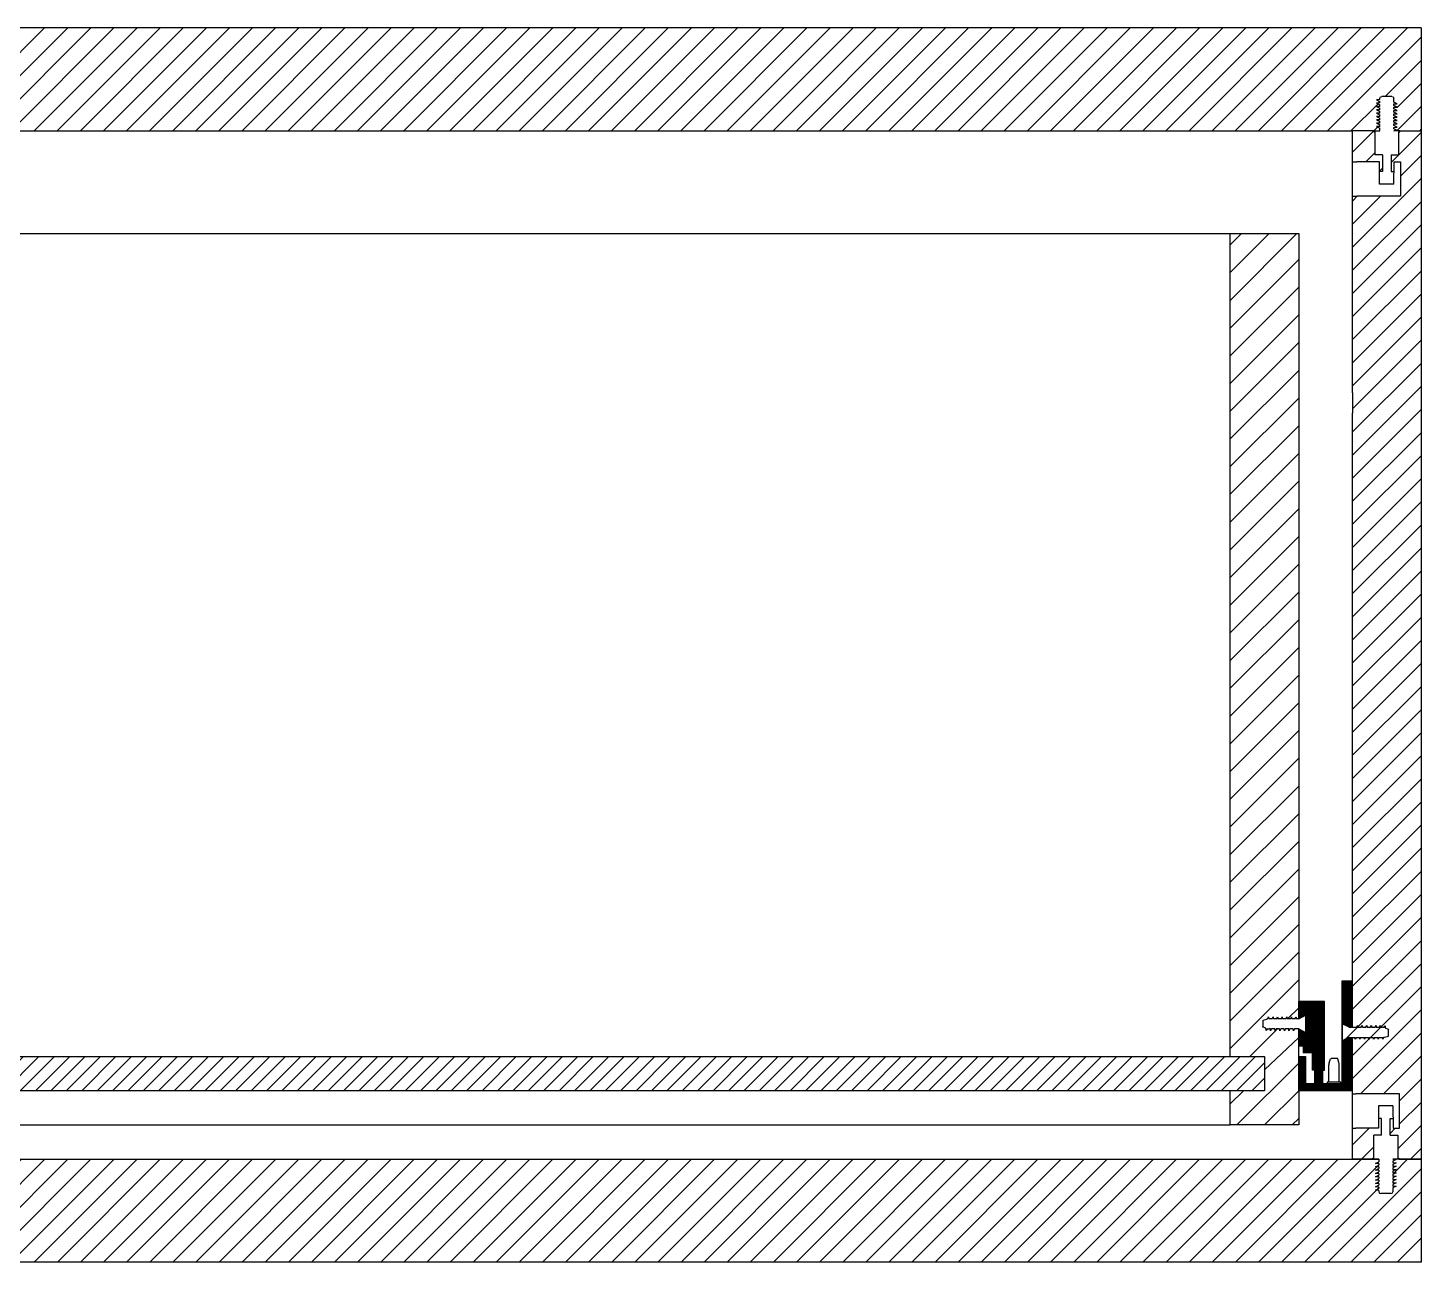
# Model space of a CAD drawing. Header units: millimetres. Extents: x 162 to 1697, y -125 to 545.
# Drawn here: x 538.67 to 579.3, y -125.15 to -89.15 of the extents above; entities that cross this region are included whole.
import ezdxf

# ---------------------------------------------------------------- set-up
doc = ezdxf.new("R2010")
doc.units = ezdxf.units.MM
doc.layers.get('0').update_dxf_attribs({"color": 255})
doc.layers.add('A-FURN', color=8, linetype='Continuous', lineweight=18)
for name, color, linetype in [("costruzione sez cc'", 161, 'Continuous'), ('GIUNZIONI', 2, 'Continuous'), ('VITI', 2, 'Continuous')]:
    doc.layers.add(name, color=color, linetype=linetype)
pattern_1 = [(45, (146.07084, 0), (-0.3367596, 0.3367596), [])]

msp = doc.modelspace()

# ---------------------------------------------------------------- hatches: boundary and pattern name
at = {"transparency": 33554687}
h = msp.add_hatch(dxfattribs=at)
h.set_pattern_fill('ANSI31', color=8, scale=0.15)
h.set_pattern_definition(pattern_1)
h.paths.add_polyline_path([(577.946, -92.181), (577.916, -92.181), (577.916, -92.151), (577.296, -92.151), (577.296, -93.057), (577.422, -93.057), (577.896, -93.057), (578.008, -93.057), (578.085, -93.057), (578.085, -93.337), (578.171, -93.337), (578.171, -92.851), (577.946, -92.851)])
h.paths.add_polyline_path([(577.916, -121.451), (578.141, -121.451), (578.141, -120.966), (578.055, -120.966), (578.055, -121.246), (577.978, -121.246), (577.866, -121.246), (577.392, -121.246), (577.296, -121.246), (577.296, -122.151), (577.886, -122.151), (577.886, -122.121), (577.916, -122.121), (577.916, -122.091)])
h = msp.add_hatch(dxfattribs=at)
h.set_pattern_fill('ANSI31', color=40, scale=0.005)
h.set_pattern_definition([(45, (146.170648, -191.819565), (-0.01122532015, 0.01122532015), [])])
h.paths.add_polyline_path([(575.726, -117.551), (576.482, -117.551), (576.482, -118.851), (576.057, -118.851), (575.857, -118.851), (575.726, -118.851), (575.726, -118.351), (575.926, -118.451), (575.926, -117.951), (575.726, -118.051)])
h.paths.add_polyline_path([(575.857, -118.851), (576.057, -118.851), (576.482, -118.851), (576.482, -119.551), (576.432, -119.551), (576.432, -119.151), (576.182, -119.151), (576.182, -119.551), (576.132, -119.551), (576.132, -119.051), (575.857, -119.051)], flags=17)
h.paths.add_polyline_path([(575.726, -119.151), (575.926, -119.151), (575.926, -119.951), (576.172, -119.951), (576.947, -119.951), (576.996, -119.951), (576.996, -118.701), (577.196, -118.601), (577.296, -118.601), (577.296, -120.151), (576.947, -120.151), (576.172, -120.151), (575.726, -120.151)])
h.paths.add_polyline_path([(576.307, -119.151), (576.432, -119.151), (576.432, -119.551), (576.432, -119.951), (576.307, -119.951)], flags=17)
h.paths.add_polyline_path([(576.182, -119.151), (576.307, -119.151), (576.307, -119.951), (576.182, -119.951)], flags=17)
h.paths.add_polyline_path([(576.996, -116.951), (577.296, -116.951), (577.296, -118.301), (577.196, -118.301), (576.996, -118.201)])
h = msp.add_hatch(dxfattribs=at)
h.set_pattern_fill('ANSI31', color=8, scale=0.15)
h.set_pattern_definition(pattern_1)
edge = h.paths.add_edge_path()
edge.add_line((579.296, -122.151), (578.569, -122.151))
edge.add_line((578.569, -122.151), (578.466, -122.202))
edge.add_line((578.466, -122.202), (578.466, -122.25))
edge.add_line((578.466, -122.25), (578.566, -122.251))
edge.add_line((578.566, -122.251), (578.466, -122.3))
edge.add_line((578.466, -122.3), (578.466, -122.348))
edge.add_line((578.466, -122.348), (578.566, -122.349))
edge.add_line((578.566, -122.349), (578.466, -122.398))
edge.add_line((578.466, -122.398), (578.466, -122.446))
edge.add_line((578.466, -122.446), (578.566, -122.448))
edge.add_line((578.566, -122.448), (578.466, -122.496))
edge.add_line((578.466, -122.496), (578.466, -122.544))
edge.add_line((578.466, -122.544), (578.566, -122.546))
edge.add_line((578.566, -122.546), (578.466, -122.594))
edge.add_line((578.466, -122.594), (578.466, -122.642))
edge.add_line((578.466, -122.642), (578.566, -122.644))
edge.add_line((578.566, -122.644), (578.466, -122.692))
edge.add_line((578.466, -122.692), (578.466, -122.74))
edge.add_line((578.466, -122.74), (578.566, -122.742))
edge.add_line((578.566, -122.742), (578.466, -122.79))
edge.add_line((578.466, -122.79), (578.466, -122.838))
edge.add_line((578.466, -122.838), (578.566, -122.84))
edge.add_line((578.566, -122.84), (578.466, -122.889))
edge.add_line((578.466, -122.889), (578.466, -122.937))
edge.add_line((578.466, -122.937), (578.566, -122.938))
edge.add_line((578.566, -122.938), (578.466, -122.987))
edge.add_line((578.466, -122.987), (578.466, -123.129))
edge.add_spline(control_points=[(578.466, -123.105), (578.466, -123.128), (578.439, -123.151), (578.416, -123.151)], knot_values=[0, 0, 0, 0, 0.068355, 0.068355, 0.068355, 0.068355], degree=3, periodic=0)
edge.add_line((578.416, -123.151), (578.09, -123.151))
edge.add_spline(control_points=[(578.116, -123.151), (578.093, -123.151), (578.066, -123.128), (578.066, -123.105)], knot_values=[0, 0, 0, 0, 0.068355, 0.068355, 0.068355, 0.068355], degree=3, periodic=0)
edge.add_line((578.041, -123.058), (577.966, -123.055))
edge.add_line((577.966, -123.055), (578.066, -123.008))
edge.add_line((578.066, -123.008), (578.066, -122.96))
edge.add_line((578.066, -122.96), (577.966, -122.957))
edge.add_line((577.966, -122.957), (578.066, -122.91))
edge.add_line((578.066, -122.91), (578.066, -122.862))
edge.add_line((578.066, -122.862), (577.966, -122.859))
edge.add_line((577.966, -122.859), (578.066, -122.812))
edge.add_line((578.066, -122.812), (578.066, -122.764))
edge.add_line((578.066, -122.764), (577.966, -122.761))
edge.add_line((577.966, -122.761), (578.066, -122.714))
edge.add_line((578.066, -122.714), (578.066, -122.666))
edge.add_line((578.066, -122.666), (577.966, -122.663))
edge.add_line((577.966, -122.663), (578.066, -122.615))
edge.add_line((578.066, -122.615), (578.066, -122.567))
edge.add_line((578.066, -122.567), (577.966, -122.565))
edge.add_line((577.966, -122.565), (578.066, -122.517))
edge.add_line((578.066, -122.517), (578.066, -122.469))
edge.add_line((578.066, -122.469), (577.966, -122.467))
edge.add_line((577.966, -122.467), (578.066, -122.419))
edge.add_line((578.066, -122.419), (578.066, -122.371))
edge.add_line((578.066, -122.371), (577.966, -122.368))
edge.add_line((577.966, -122.368), (578.066, -122.321))
edge.add_line((578.066, -122.321), (578.066, -122.273))
edge.add_line((578.066, -122.273), (577.966, -122.27))
edge.add_line((577.966, -122.27), (578.066, -122.223))
edge.add_line((578.066, -122.223), (578.066, -122.151))
edge.add_line((578.066, -122.151), (577.886, -122.151))
edge.add_line((577.886, -122.151), (577.296, -122.151))
edge.add_line((577.296, -122.151), (520.691, -122.151))
edge.add_line((520.691, -122.151), (520.661, -122.151))
edge.add_line((520.661, -122.151), (520.511, -122.151))
edge.add_line((520.511, -122.151), (520.511, -122.223))
edge.add_line((520.511, -122.223), (520.611, -122.27))
edge.add_line((520.611, -122.27), (520.511, -122.273))
edge.add_line((520.511, -122.273), (520.511, -122.321))
edge.add_line((520.511, -122.321), (520.611, -122.368))
edge.add_line((520.611, -122.368), (520.511, -122.371))
edge.add_line((520.511, -122.371), (520.511, -122.419))
edge.add_line((520.511, -122.419), (520.611, -122.467))
edge.add_line((520.611, -122.467), (520.511, -122.469))
edge.add_line((520.511, -122.469), (520.511, -122.517))
edge.add_line((520.511, -122.517), (520.611, -122.565))
edge.add_line((520.611, -122.565), (520.511, -122.567))
edge.add_line((520.511, -122.567), (520.511, -122.615))
edge.add_line((520.511, -122.615), (520.611, -122.663))
edge.add_line((520.611, -122.663), (520.511, -122.666))
edge.add_line((520.511, -122.666), (520.511, -122.714))
edge.add_line((520.511, -122.714), (520.611, -122.761))
edge.add_line((520.611, -122.761), (520.511, -122.764))
edge.add_line((520.511, -122.764), (520.511, -122.812))
edge.add_line((520.511, -122.812), (520.611, -122.859))
edge.add_line((520.611, -122.859), (520.511, -122.862))
edge.add_line((520.511, -122.862), (520.511, -122.91))
edge.add_line((520.511, -122.91), (520.611, -122.957))
edge.add_line((520.611, -122.957), (520.511, -122.96))
edge.add_line((520.511, -122.96), (520.511, -123.008))
edge.add_line((520.511, -123.008), (520.611, -123.055))
edge.add_line((520.611, -123.055), (520.511, -123.058))
edge.add_line((520.511, -123.058), (520.511, -123.129))
edge.add_spline(control_points=[(520.511, -123.105), (520.511, -123.128), (520.484, -123.151), (520.461, -123.151)], knot_values=[0, 0, 0, 0, 0.068355, 0.068355, 0.068355, 0.068355], degree=3, periodic=0)
edge.add_line((520.461, -123.151), (520.135, -123.151))
edge.add_spline(control_points=[(520.161, -123.151), (520.138, -123.151), (520.111, -123.128), (520.111, -123.105)], knot_values=[0, 0, 0, 0, 0.068355, 0.068355, 0.068355, 0.068355], degree=3, periodic=0)
edge.add_line((520.111, -123.105), (520.111, -122.987))
edge.add_line((520.111, -122.987), (520.011, -122.938))
edge.add_line((520.011, -122.938), (520.111, -122.937))
edge.add_line((520.111, -122.937), (520.111, -122.889))
edge.add_line((520.111, -122.889), (520.011, -122.84))
edge.add_line((520.011, -122.84), (520.111, -122.838))
edge.add_line((520.111, -122.838), (520.111, -122.79))
edge.add_line((520.111, -122.79), (520.011, -122.742))
edge.add_line((520.011, -122.742), (520.111, -122.74))
edge.add_line((520.111, -122.74), (520.111, -122.692))
edge.add_line((520.111, -122.692), (520.011, -122.644))
edge.add_line((520.011, -122.644), (520.111, -122.642))
edge.add_line((520.111, -122.642), (520.111, -122.594))
edge.add_line((520.111, -122.594), (520.011, -122.546))
edge.add_line((520.011, -122.546), (520.111, -122.544))
edge.add_line((520.111, -122.544), (520.111, -122.496))
edge.add_line((520.111, -122.496), (520.011, -122.448))
edge.add_line((520.011, -122.448), (520.111, -122.446))
edge.add_line((520.111, -122.446), (520.111, -122.398))
edge.add_line((520.111, -122.398), (520.011, -122.349))
edge.add_line((520.011, -122.349), (520.111, -122.348))
edge.add_line((520.111, -122.348), (520.111, -122.3))
edge.add_line((520.111, -122.3), (520.011, -122.251))
edge.add_line((520.011, -122.251), (520.111, -122.25))
edge.add_line((520.111, -122.25), (520.111, -122.202))
edge.add_line((520.111, -122.202), (520.007, -122.151))
edge.add_line((520.007, -122.151), (519.931, -122.151))
edge.add_line((519.931, -122.151), (518.599, -122.151))
edge.add_line((518.599, -122.151), (518.496, -122.202))
edge.add_line((518.496, -122.202), (518.496, -122.25))
edge.add_line((518.496, -122.25), (518.596, -122.251))
edge.add_line((518.596, -122.251), (518.496, -122.3))
edge.add_line((518.496, -122.3), (518.496, -122.348))
edge.add_line((518.496, -122.348), (518.596, -122.349))
edge.add_line((518.596, -122.349), (518.496, -122.398))
edge.add_line((518.496, -122.398), (518.496, -122.446))
edge.add_line((518.496, -122.446), (518.596, -122.448))
edge.add_line((518.596, -122.448), (518.496, -122.496))
edge.add_line((518.496, -122.496), (518.496, -122.544))
edge.add_line((518.496, -122.544), (518.596, -122.546))
edge.add_line((518.596, -122.546), (518.496, -122.594))
edge.add_line((518.496, -122.594), (518.496, -122.642))
edge.add_line((518.496, -122.642), (518.596, -122.644))
edge.add_line((518.596, -122.644), (518.496, -122.692))
edge.add_line((518.496, -122.692), (518.496, -122.74))
edge.add_line((518.496, -122.74), (518.596, -122.742))
edge.add_line((518.596, -122.742), (518.496, -122.79))
edge.add_line((518.496, -122.79), (518.496, -122.838))
edge.add_line((518.496, -122.838), (518.596, -122.84))
edge.add_line((518.596, -122.84), (518.496, -122.889))
edge.add_line((518.496, -122.889), (518.496, -122.937))
edge.add_line((518.496, -122.937), (518.596, -122.938))
edge.add_line((518.596, -122.938), (518.496, -122.987))
edge.add_line((518.496, -122.987), (518.496, -123.129))
edge.add_spline(control_points=[(518.496, -123.105), (518.496, -123.128), (518.469, -123.151), (518.446, -123.151)], knot_values=[0, 0, 0, 0, 0.068355, 0.068355, 0.068355, 0.068355], degree=3, periodic=0)
edge.add_line((518.446, -123.151), (518.12, -123.151))
edge.add_spline(control_points=[(518.146, -123.151), (518.123, -123.151), (518.096, -123.128), (518.096, -123.105)], knot_values=[0, 0, 0, 0, 0.068355, 0.068355, 0.068355, 0.068355], degree=3, periodic=0)
edge.add_line((518.071, -123.058), (517.996, -123.055))
edge.add_line((517.996, -123.055), (518.096, -123.008))
edge.add_line((518.096, -123.008), (518.096, -122.96))
edge.add_line((518.096, -122.96), (517.996, -122.957))
edge.add_line((517.996, -122.957), (518.096, -122.91))
edge.add_line((518.096, -122.91), (518.096, -122.862))
edge.add_line((518.096, -122.862), (517.996, -122.859))
edge.add_line((517.996, -122.859), (518.096, -122.812))
edge.add_line((518.096, -122.812), (518.096, -122.764))
edge.add_line((518.096, -122.764), (517.996, -122.761))
edge.add_line((517.996, -122.761), (518.096, -122.714))
edge.add_line((518.096, -122.714), (518.096, -122.666))
edge.add_line((518.096, -122.666), (517.996, -122.663))
edge.add_line((517.996, -122.663), (518.096, -122.615))
edge.add_line((518.096, -122.615), (518.096, -122.567))
edge.add_line((518.096, -122.567), (517.996, -122.565))
edge.add_line((517.996, -122.565), (518.096, -122.517))
edge.add_line((518.096, -122.517), (518.096, -122.469))
edge.add_line((518.096, -122.469), (517.996, -122.467))
edge.add_line((517.996, -122.467), (518.096, -122.419))
edge.add_line((518.096, -122.419), (518.096, -122.371))
edge.add_line((518.096, -122.371), (517.996, -122.368))
edge.add_line((517.996, -122.368), (518.096, -122.321))
edge.add_line((518.096, -122.321), (518.096, -122.273))
edge.add_line((518.096, -122.273), (517.996, -122.27))
edge.add_line((517.996, -122.27), (518.096, -122.223))
edge.add_line((518.096, -122.223), (518.096, -122.151))
edge.add_line((518.096, -122.151), (517.916, -122.151))
edge.add_line((517.916, -122.151), (460.676, -122.151))
edge.add_line((460.676, -122.151), (460.496, -122.151))
edge.add_line((460.496, -122.151), (460.496, -122.223))
edge.add_line((460.496, -122.223), (460.596, -122.27))
edge.add_line((460.596, -122.27), (460.496, -122.273))
edge.add_line((460.496, -122.273), (460.496, -122.321))
edge.add_line((460.496, -122.321), (460.596, -122.368))
edge.add_line((460.596, -122.368), (460.496, -122.371))
edge.add_line((460.496, -122.371), (460.496, -122.419))
edge.add_line((460.496, -122.419), (460.596, -122.467))
edge.add_line((460.596, -122.467), (460.496, -122.469))
edge.add_line((460.496, -122.469), (460.496, -122.517))
edge.add_line((460.496, -122.517), (460.596, -122.565))
edge.add_line((460.596, -122.565), (460.496, -122.567))
edge.add_line((460.496, -122.567), (460.496, -122.615))
edge.add_line((460.496, -122.615), (460.596, -122.663))
edge.add_line((460.596, -122.663), (460.496, -122.666))
edge.add_line((460.496, -122.666), (460.496, -122.714))
edge.add_line((460.496, -122.714), (460.596, -122.761))
edge.add_line((460.596, -122.761), (460.496, -122.764))
edge.add_line((460.496, -122.764), (460.496, -122.812))
edge.add_line((460.496, -122.812), (460.596, -122.859))
edge.add_line((460.596, -122.859), (460.496, -122.862))
edge.add_line((460.496, -122.862), (460.496, -122.91))
edge.add_line((460.496, -122.91), (460.596, -122.957))
edge.add_line((460.596, -122.957), (460.496, -122.96))
edge.add_line((460.496, -122.96), (460.496, -123.008))
edge.add_line((460.496, -123.008), (460.596, -123.055))
edge.add_line((460.596, -123.055), (460.496, -123.058))
edge.add_line((460.496, -123.058), (460.496, -123.129))
edge.add_spline(control_points=[(460.496, -123.105), (460.496, -123.128), (460.469, -123.151), (460.446, -123.151)], knot_values=[0, 0, 0, 0, 0.068355, 0.068355, 0.068355, 0.068355], degree=3, periodic=0)
edge.add_line((460.446, -123.151), (460.12, -123.151))
edge.add_spline(control_points=[(460.146, -123.151), (460.123, -123.151), (460.096, -123.128), (460.096, -123.105)], knot_values=[0, 0, 0, 0, 0.068355, 0.068355, 0.068355, 0.068355], degree=3, periodic=0)
edge.add_line((460.096, -123.105), (460.096, -122.987))
edge.add_line((460.096, -122.987), (459.996, -122.938))
edge.add_line((459.996, -122.938), (460.096, -122.937))
edge.add_line((460.096, -122.937), (460.096, -122.889))
edge.add_line((460.096, -122.889), (459.996, -122.84))
edge.add_line((459.996, -122.84), (460.096, -122.838))
edge.add_line((460.096, -122.838), (460.096, -122.79))
edge.add_line((460.096, -122.79), (459.996, -122.742))
edge.add_line((459.996, -122.742), (460.096, -122.74))
edge.add_line((460.096, -122.74), (460.096, -122.692))
edge.add_line((460.096, -122.692), (459.996, -122.644))
edge.add_line((459.996, -122.644), (460.096, -122.642))
edge.add_line((460.096, -122.642), (460.096, -122.594))
edge.add_line((460.096, -122.594), (459.996, -122.546))
edge.add_line((459.996, -122.546), (460.096, -122.544))
edge.add_line((460.096, -122.544), (460.096, -122.496))
edge.add_line((460.096, -122.496), (459.996, -122.448))
edge.add_line((459.996, -122.448), (460.096, -122.446))
edge.add_line((460.096, -122.446), (460.096, -122.398))
edge.add_line((460.096, -122.398), (459.996, -122.349))
edge.add_line((459.996, -122.349), (460.096, -122.348))
edge.add_line((460.096, -122.348), (460.096, -122.3))
edge.add_line((460.096, -122.3), (459.996, -122.251))
edge.add_line((459.996, -122.251), (460.096, -122.25))
edge.add_line((460.096, -122.25), (460.096, -122.202))
edge.add_line((460.096, -122.202), (459.992, -122.151))
edge.add_line((459.992, -122.151), (459.916, -122.151))
edge.add_line((459.916, -122.151), (459.296, -122.151))
edge.add_line((459.296, -122.151), (459.296, -125.151))
edge.add_line((459.296, -125.151), (579.296, -125.151))
edge.add_line((579.296, -125.151), (579.296, -122.151))
at = {"layer": 'A-FURN', "transparency": 33554687}
h = msp.add_hatch(dxfattribs=at)
h.set_pattern_fill('ANSI31', color=8, scale=0.15)
h.paths.add_polyline_path([(579.296, -92.151), (578.676, -92.151), (578.676, -92.181), (578.646, -92.851), (578.421, -92.851), (578.421, -93.337), (578.505, -93.337), (578.506, -93.057), (578.696, -93.057), (578.696, -93.939), (578.696, -94.065), (577.892, -94.065), (577.422, -94.065), (577.296, -94.065), (577.296, -99.792), (577.296, -100.392), (577.296, -118.301), (577.196, -118.301), (576.996, -118.201), (576.996, -118.326), (576.996, -118.576), (576.996, -118.701), (577.196, -118.601), (577.296, -118.601), (577.398, -118.601), (577.374, -118.651), (577.363, -118.601), (577.296, -118.601), (577.296, -120.238), (577.392, -120.238), (577.862, -120.238), (578.666, -120.238), (578.666, -120.364), (578.666, -121.246), (578.476, -121.246), (578.475, -120.966), (578.391, -120.966), (578.391, -121.451), (578.616, -121.451), (578.616, -122.121), (578.646, -122.121), (579.296, -122.151)])
edge = h.paths.add_edge_path(flags=16)
edge.add_line((578.345, -118.56), (578.23, -118.589))
edge.add_arc((578.16, -118.401), 0.2, 282.2639, 290.556, ccw=False)
edge.add_line((578.202, -118.597), (578.177, -118.651))
edge.add_line((578.177, -118.651), (578.166, -118.601))
edge.add_line((578.166, -118.601), (578.16, -118.601))
edge.add_arc((578.16, -118.401), 0.2, 270, 271.9335)
edge.add_line((578.166, -118.601), (578.177, -118.651))
edge.add_line((578.177, -118.651), (578.203, -118.596))
edge.add_line((578.203, -118.596), (578.34, -118.561))
edge.add_spline(control_points=[(578.34, -118.561), (578.342, -118.56), (578.345, -118.558), (578.345, -118.556)], knot_values=[0, 0, 0, 0, 0.006886, 0.006886, 0.006886, 0.006886], degree=3, periodic=0)
edge.add_line((578.345, -118.556), (578.345, -118.37))
edge.add_spline(control_points=[(578.345, -118.37), (578.345, -118.363), (578.339, -118.355), (578.332, -118.353)], knot_values=[0, 0, 0, 0, 0.021554, 0.021554, 0.021554, 0.021554], degree=3, periodic=0)
edge.add_line((578.339, -118.355), (578.332, -118.353))
edge.add_spline(control_points=[(578.332, -118.353), (578.339, -118.355), (578.345, -118.363), (578.345, -118.37)], knot_values=[0, 0, 0, 0, 0.021554, 0.021554, 0.021554, 0.021554], degree=3, periodic=0)
edge.add_line((578.345, -118.362), (578.345, -118.56))
at = {"layer": "costruzione sez cc'", "transparency": 33554687}
h = msp.add_hatch(dxfattribs=at)
h.set_pattern_fill('ANSI31', color=8, scale=0.1)
h.set_pattern_definition([(45, (148.3726, -192.31956), (-0.2245064, 0.2245064), [])])
h.paths.add_polyline_path([(574.726, -120.151), (574.726, -119.151), (573.726, -119.151), (523.866, -119.151), (523.866, -120.151), (524.866, -120.151)])

# ---------------------------------------------------------------- linework, layer by layer
for p, q in [((579.296, -89.151), (459.296, -89.151)), ((579.296, -89.151), (579.296, -125.151)), ((579.296, -89.151), (579.296, -92.151)), ((521.296, -92.151), (577.296, -92.151)), ((577.296, -99.792), (577.296, -92.151)), ((577.916, -92.151), (577.296, -92.151)), ((578.676, -92.151), (579.296, -92.151)), ((573.726, -102.151), (573.726, -95.151)), ((573.726, -95.151), (575.726, -95.151)), ((575.726, -95.151), (575.726, -102.151)), ((577.296, -99.792), (577.296, -100.392)), ((577.296, -118.301), (577.296, -100.392)), ((573.726, -119.151), (573.726, -102.151)), ((575.726, -102.151), (575.726, -118.051)), ((576.996, -119.951), (576.996, -116.951)), ((576.996, -116.951), (577.296, -116.951)), ((576.482, -117.551), (575.726, -117.551)), ((575.726, -118.051), (575.726, -117.551)), ((575.726, -118.051), (575.726, -117.551)), ((576.482, -119.551), (576.482, -117.551)), ((575.726, -118.851), (575.726, -118.351)), ((575.726, -120.151), (575.726, -118.351)), ((577.296, -122.151), (577.296, -118.601)), ((575.857, -118.851), (575.726, -118.851)), ((575.857, -118.851), (575.857, -119.051)), ((576.057, -118.851), (575.857, -118.851)), ((576.057, -118.851), (576.482, -118.851)), ((523.866, -119.151), (573.726, -119.151)), ((573.726, -119.151), (574.726, -119.151)), ((574.726, -119.151), (574.726, -120.151)), ((575.726, -120.151), (575.726, -119.151)), ((575.726, -119.151), (575.926, -119.151)), ((576.132, -119.051), (575.857, -119.051)), ((575.926, -119.151), (575.926, -119.951)), ((576.132, -119.551), (576.132, -119.051)), ((576.432, -119.151), (576.182, -119.151)), ((576.182, -119.151), (576.182, -119.951)), ((576.307, -119.151), (576.307, -119.951)), ((576.432, -119.951), (576.432, -119.151)), ((576.606, -119.472), (576.606, -119.398)), ((576.615, -119.339), (576.657, -119.226)), ((576.86, -119.213), (576.674, -119.213)), ((576.893, -119.328), (576.865, -119.218)), ((576.906, -119.49), (576.901, -119.356)), ((576.182, -119.551), (576.132, -119.551)), ((576.432, -119.551), (576.482, -119.551)), ((576.606, -119.605), (576.606, -119.472)), ((576.606, -119.739), (576.606, -119.605)), ((576.606, -119.873), (576.606, -119.739)), ((576.906, -119.624), (576.906, -119.49)), ((576.906, -119.758), (576.906, -119.624)), ((576.906, -119.892), (576.906, -119.758)), ((574.726, -120.151), (524.866, -120.151)), ((573.726, -121.151), (573.726, -120.151)), ((575.726, -120.151), (575.726, -121.151)), ((577.296, -120.151), (575.726, -120.151)), ((576.172, -120.151), (575.726, -120.151)), ((576.172, -119.951), (575.926, -119.951)), ((576.947, -119.951), (576.172, -119.951)), ((576.947, -120.151), (576.172, -120.151)), ((576.182, -119.951), (576.432, -119.951)), ((576.951, -119.901), (576.56, -119.901)), ((576.56, -119.901), (576.56, -119.951)), ((576.606, -119.901), (576.606, -119.873)), ((576.906, -119.892), (576.906, -119.901)), ((576.996, -119.951), (576.906, -119.951)), ((576.947, -119.951), (576.996, -119.951)), ((577.296, -120.151), (576.947, -120.151)), ((576.951, -119.951), (576.951, -119.901)), ((575.726, -121.151), (573.726, -121.151)), ((520.691, -122.151), (578.066, -122.151)), ((577.886, -122.151), (577.296, -122.151)), ((578.646, -122.151), (579.296, -122.151)), ((579.296, -122.151), (578.646, -122.151)), ((579.296, -125.151), (459.296, -125.151))]:
    msp.add_line(p, q)
at = {"color": 8, "linetype": 'Continuous', "transparency": 33554687}
for p, q in [((536.159, -92.151), (539.159, -89.151)), ((536.833, -92.151), (539.833, -89.151)), ((537.506, -92.151), (540.506, -89.151)), ((538.18, -92.151), (541.18, -89.151)), ((538.853, -92.151), (541.853, -89.151)), ((539.527, -92.151), (542.527, -89.151)), ((540.2, -92.151), (543.2, -89.151)), ((540.874, -92.151), (543.874, -89.151)), ((541.547, -92.151), (544.547, -89.151)), ((542.221, -92.151), (545.221, -89.151)), ((542.894, -92.151), (545.894, -89.151)), ((543.568, -92.151), (546.568, -89.151)), ((544.241, -92.151), (547.241, -89.151)), ((544.915, -92.151), (547.915, -89.151)), ((545.588, -92.151), (548.588, -89.151)), ((546.262, -92.151), (549.262, -89.151)), ((546.935, -92.151), (549.935, -89.151)), ((547.609, -92.151), (550.609, -89.151)), ((548.282, -92.151), (551.282, -89.151)), ((548.956, -92.151), (551.956, -89.151)), ((549.63, -92.151), (552.63, -89.151)), ((550.303, -92.151), (553.303, -89.151)), ((550.977, -92.151), (553.977, -89.151)), ((551.65, -92.151), (554.65, -89.151)), ((552.324, -92.151), (555.324, -89.151)), ((552.997, -92.151), (555.997, -89.151)), ((553.671, -92.151), (556.671, -89.151)), ((554.344, -92.151), (557.344, -89.151)), ((555.018, -92.151), (558.018, -89.151)), ((555.691, -92.151), (558.691, -89.151)), ((556.365, -92.151), (559.365, -89.151)), ((557.038, -92.151), (560.038, -89.151)), ((557.712, -92.151), (560.712, -89.151)), ((558.385, -92.151), (561.385, -89.151)), ((559.059, -92.151), (562.059, -89.151)), ((559.732, -92.151), (562.732, -89.151)), ((560.406, -92.151), (563.406, -89.151)), ((561.079, -92.151), (564.079, -89.151)), ((561.753, -92.151), (564.753, -89.151)), ((562.426, -92.151), (565.426, -89.151)), ((563.1, -92.151), (566.1, -89.151)), ((563.773, -92.151), (566.773, -89.151)), ((564.447, -92.151), (567.447, -89.151)), ((565.12, -92.151), (568.12, -89.151)), ((565.794, -92.151), (568.794, -89.151)), ((566.468, -92.151), (569.468, -89.151)), ((567.141, -92.151), (570.141, -89.151)), ((567.815, -92.151), (570.815, -89.151)), ((568.488, -92.151), (571.488, -89.151)), ((569.162, -92.151), (572.162, -89.151)), ((569.835, -92.151), (572.835, -89.151)), ((570.509, -92.151), (573.509, -89.151)), ((571.182, -92.151), (574.182, -89.151)), ((571.856, -92.151), (574.856, -89.151)), ((572.529, -92.151), (575.529, -89.151)), ((573.203, -92.151), (576.203, -89.151)), ((573.876, -92.151), (576.876, -89.151)), ((574.55, -92.151), (577.55, -89.151)), ((575.223, -92.151), (578.223, -89.151)), ((575.897, -92.151), (578.897, -89.151)), ((576.57, -92.151), (579.296, -89.426)), ((578.244, -91.151), (579.296, -90.099)), ((578.596, -91.473), (579.296, -90.773)), ((577.244, -92.151), (578.046, -91.369)), ((578.051, -91.344), (578.096, -91.299)), ((578.496, -91.573), (578.506, -91.562)), ((578.594, -92.149), (579.296, -91.446)), ((577.917, -92.151), (578.023, -92.046)), ((579.264, -92.151), (579.296, -92.12)), ((573.726, -95.483), (574.057, -95.151)), ((573.726, -96.291), (574.865, -95.151)), ((573.726, -97.1), (575.674, -95.151)), ((573.726, -97.908), (575.726, -95.908)), ((573.726, -98.716), (575.726, -96.716)), ((573.726, -99.524), (575.726, -97.524)), ((573.726, -100.332), (575.726, -98.332)), ((573.726, -101.141), (575.726, -99.141)), ((573.726, -101.949), (575.726, -99.949)), ((573.726, -102.757), (575.726, -100.757)), ((573.726, -103.565), (575.726, -101.565)), ((573.726, -104.374), (575.726, -102.374)), ((573.726, -105.182), (575.726, -103.182)), ((573.726, -105.99), (575.726, -103.99)), ((573.726, -106.798), (575.726, -104.798)), ((573.726, -107.606), (575.726, -105.606)), ((573.726, -108.415), (575.726, -106.415)), ((573.726, -109.223), (575.726, -107.223)), ((573.726, -110.031), (575.726, -108.031)), ((573.726, -110.839), (575.726, -108.839)), ((573.726, -111.648), (575.726, -109.648)), ((573.726, -112.456), (575.726, -110.456)), ((573.726, -113.264), (575.726, -111.264)), ((573.726, -114.072), (575.726, -112.072)), ((573.726, -114.88), (575.726, -112.88)), ((573.726, -115.689), (575.726, -113.689)), ((573.726, -116.497), (575.726, -114.497)), ((573.726, -117.305), (575.726, -115.305)), ((573.726, -118.113), (575.726, -116.113)), ((573.726, -118.922), (575.726, -116.922)), ((575.404, -118.051), (575.726, -117.73)), ((574.304, -119.151), (575.104, -118.351)), ((574.726, -119.538), (575.726, -118.601)), ((573.92, -121.151), (575.726, -119.346)), ((573.726, -120.538), (574.112, -120.151)), ((574.729, -121.151), (575.726, -120.155)), ((575.537, -121.151), (575.726, -120.963))]:
    msp.add_line(p, q, dxfattribs=at)
for centre, start, end in [((576.806, -119.398), 162.9104, 180), ((576.706, -119.398), 12.2639, 20.556)]:
    msp.add_arc(centre, 0.2, start, end)
for points in [[(576.657, -119.226), (576.659, -119.219), (576.667, -119.213), (576.674, -119.213)], [(576.865, -119.218), (576.865, -119.215), (576.862, -119.213), (576.86, -119.213)]]:
    msp.add_open_spline(points, degree=3)
at = {"layer": 'GIUNZIONI'}
for p, q in [((578.171, -92.851), (578.171, -93.337)), ((578.421, -92.851), (578.421, -93.337)), ((577.296, -93.057), (577.422, -93.057)), ((577.896, -93.057), (577.422, -93.057)), ((578.008, -93.057), (577.896, -93.057)), ((578.085, -93.057), (578.008, -93.057)), ((578.085, -93.711), (578.085, -93.057)), ((578.171, -93.337), (578.085, -93.337)), ((578.421, -93.337), (578.505, -93.337)), ((578.503, -93.713), (578.506, -93.057)), ((578.506, -93.057), (578.696, -93.057)), ((578.696, -93.057), (578.696, -93.939)), ((578.503, -93.713), (578.085, -93.711)), ((577.296, -94.065), (577.422, -94.065)), ((577.892, -94.065), (577.422, -94.065)), ((578.696, -94.065), (577.892, -94.065)), ((578.696, -93.939), (578.696, -94.065)), ((524.866, -95.151), (573.726, -95.151)), ((577.296, -120.238), (577.392, -120.238)), ((577.862, -120.238), (577.392, -120.238)), ((578.666, -120.238), (577.862, -120.238)), ((578.666, -120.364), (578.666, -120.238)), ((578.473, -120.59), (578.055, -120.592)), ((578.055, -120.592), (578.055, -121.246)), ((578.473, -120.59), (578.476, -121.246)), ((578.666, -121.246), (578.666, -120.364)), ((578.141, -120.966), (578.055, -120.966)), ((578.141, -121.451), (578.141, -120.966)), ((578.391, -121.451), (578.391, -120.966)), ((578.391, -120.966), (578.475, -120.966)), ((524.866, -121.151), (573.726, -121.151)), ((577.296, -121.246), (577.392, -121.246)), ((577.866, -121.246), (577.392, -121.246)), ((577.978, -121.246), (577.866, -121.246)), ((578.055, -121.246), (577.978, -121.246)), ((578.476, -121.246), (578.666, -121.246)), ((578.646, -122.151), (578.466, -122.151))]:
    msp.add_line(p, q, dxfattribs=at)
at = {"layer": 'VITI'}
for p, q in [((578.096, -91.245), (577.996, -91.247)), ((577.996, -91.247), (578.096, -91.295)), ((578.096, -91.343), (577.996, -91.346)), ((577.996, -91.346), (578.096, -91.393)), ((578.096, -91.245), (578.096, -91.198)), ((578.096, -91.343), (578.096, -91.295)), ((578.096, -91.441), (578.096, -91.393)), ((578.446, -91.151), (578.146, -91.151)), ((578.496, -91.316), (578.496, -91.198)), ((578.596, -91.365), (578.496, -91.316)), ((578.496, -91.366), (578.596, -91.365)), ((578.496, -91.414), (578.496, -91.366)), ((578.096, -91.441), (577.996, -91.444)), ((577.996, -91.444), (578.096, -91.491)), ((578.096, -91.539), (577.996, -91.542)), ((577.996, -91.542), (578.096, -91.589)), ((578.096, -91.637), (577.996, -91.64)), ((577.996, -91.64), (578.096, -91.687)), ((578.096, -91.735), (577.996, -91.738)), ((577.996, -91.738), (578.096, -91.786)), ((578.096, -91.539), (578.096, -91.491)), ((578.096, -91.637), (578.096, -91.589)), ((578.096, -91.735), (578.096, -91.687)), ((578.096, -91.834), (578.096, -91.786)), ((578.596, -91.463), (578.496, -91.414)), ((578.496, -91.464), (578.596, -91.463)), ((578.496, -91.512), (578.496, -91.464)), ((578.596, -91.561), (578.496, -91.512)), ((578.496, -91.563), (578.596, -91.561)), ((578.496, -91.611), (578.496, -91.563)), ((578.596, -91.659), (578.496, -91.611)), ((578.496, -91.661), (578.596, -91.659)), ((578.496, -91.709), (578.496, -91.661)), ((578.596, -91.757), (578.496, -91.709)), ((578.496, -91.759), (578.596, -91.757)), ((578.496, -91.807), (578.496, -91.759)), ((578.596, -91.855), (578.496, -91.807)), ((577.916, -92.151), (578.096, -92.151)), ((577.916, -92.151), (577.916, -92.181)), ((577.916, -92.181), (577.946, -92.181)), ((577.946, -92.181), (577.946, -92.851)), ((577.946, -92.181), (577.946, -92.211)), ((578.096, -91.834), (577.996, -91.836)), ((577.996, -91.836), (578.096, -91.884)), ((578.096, -91.932), (577.996, -91.934)), ((577.996, -91.934), (578.096, -91.982)), ((578.096, -92.03), (577.996, -92.033)), ((577.996, -92.033), (578.096, -92.08)), ((578.096, -91.932), (578.096, -91.884)), ((578.096, -92.03), (578.096, -91.982)), ((578.096, -92.151), (578.096, -92.08)), ((578.496, -91.857), (578.596, -91.855)), ((578.496, -91.905), (578.496, -91.857)), ((578.596, -91.953), (578.496, -91.905)), ((578.496, -91.955), (578.596, -91.953)), ((578.496, -92.003), (578.496, -91.955)), ((578.596, -92.052), (578.496, -92.003)), ((578.496, -92.053), (578.596, -92.052)), ((578.496, -92.101), (578.496, -92.053)), ((578.596, -92.15), (578.496, -92.101)), ((578.496, -92.151), (578.596, -92.15)), ((578.676, -92.151), (578.496, -92.151)), ((578.646, -92.851), (578.646, -92.181)), ((578.646, -92.181), (578.676, -92.181)), ((578.676, -92.181), (578.676, -92.151)), ((578.171, -92.851), (577.946, -92.851)), ((578.421, -92.851), (578.646, -92.851)), ((574.677, -118.097), (574.792, -118.064)), ((574.677, -118.097), (574.677, -118.283)), ((574.819, -118.056), (574.844, -118.001)), ((574.844, -118.001), (574.855, -118.051)), ((574.954, -118.051), (574.862, -118.051)), ((574.954, -118.051), (574.978, -118.001)), ((574.978, -118.001), (574.989, -118.051)), ((575.088, -118.051), (574.989, -118.051)), ((575.088, -118.051), (575.112, -118.001)), ((575.112, -118.001), (575.123, -118.051)), ((575.222, -118.051), (575.123, -118.051)), ((575.222, -118.051), (575.246, -118.001)), ((575.246, -118.001), (575.256, -118.051)), ((575.355, -118.051), (575.256, -118.051)), ((575.355, -118.051), (575.38, -118.001)), ((575.38, -118.001), (575.39, -118.051)), ((575.489, -118.051), (575.39, -118.051)), ((575.489, -118.051), (575.513, -118.001)), ((575.513, -118.001), (575.524, -118.051)), ((575.623, -118.051), (575.524, -118.051)), ((575.623, -118.051), (575.647, -118.001)), ((575.647, -118.001), (575.658, -118.051)), ((575.726, -118.051), (575.658, -118.051)), ((575.726, -118.051), (575.926, -117.951)), ((575.926, -117.951), (575.926, -118.451)), ((576.996, -118.201), (576.996, -118.326)), ((577.196, -118.301), (576.996, -118.201)), ((574.77, -118.331), (574.689, -118.3)), ((574.774, -118.393), (574.77, -118.331)), ((574.803, -118.343), (574.774, -118.393)), ((574.9, -118.351), (574.862, -118.351)), ((574.907, -118.401), (574.9, -118.351)), ((574.935, -118.351), (574.907, -118.401)), ((575.034, -118.351), (574.935, -118.351)), ((575.04, -118.401), (575.034, -118.351)), ((575.069, -118.351), (575.04, -118.401)), ((575.168, -118.351), (575.069, -118.351)), ((575.174, -118.401), (575.168, -118.351)), ((575.203, -118.351), (575.174, -118.401)), ((575.302, -118.351), (575.203, -118.351)), ((575.308, -118.401), (575.302, -118.351)), ((575.337, -118.351), (575.308, -118.401)), ((575.436, -118.351), (575.337, -118.351)), ((575.442, -118.401), (575.436, -118.351)), ((575.47, -118.351), (575.442, -118.401)), ((575.569, -118.351), (575.47, -118.351)), ((575.576, -118.401), (575.569, -118.351)), ((575.604, -118.351), (575.576, -118.401)), ((575.726, -118.351), (575.604, -118.351)), ((575.726, -118.351), (575.926, -118.451)), ((576.996, -118.326), (576.996, -118.576)), ((576.996, -118.576), (576.996, -118.701)), ((577.196, -118.601), (576.996, -118.701)), ((577.196, -118.301), (577.296, -118.301)), ((577.196, -118.601), (577.296, -118.601)), ((577.296, -118.301), (577.417, -118.301)), ((577.296, -118.601), (577.363, -118.601)), ((577.374, -118.651), (577.363, -118.601)), ((577.398, -118.601), (577.374, -118.651)), ((577.398, -118.601), (577.497, -118.601)), ((577.417, -118.301), (577.446, -118.251)), ((577.446, -118.251), (577.452, -118.301)), ((577.452, -118.301), (577.551, -118.301)), ((577.508, -118.651), (577.497, -118.601)), ((577.532, -118.601), (577.508, -118.651)), ((577.532, -118.601), (577.631, -118.601)), ((577.551, -118.301), (577.58, -118.251)), ((577.58, -118.251), (577.586, -118.301)), ((577.586, -118.301), (577.685, -118.301)), ((577.642, -118.651), (577.631, -118.601)), ((577.666, -118.601), (577.642, -118.651)), ((577.666, -118.601), (577.765, -118.601)), ((577.685, -118.301), (577.713, -118.251)), ((577.713, -118.251), (577.72, -118.301)), ((577.72, -118.301), (577.818, -118.301)), ((577.775, -118.651), (577.765, -118.601)), ((577.8, -118.601), (577.775, -118.651)), ((577.8, -118.601), (577.899, -118.601)), ((577.818, -118.301), (577.847, -118.251)), ((577.847, -118.251), (577.853, -118.301)), ((577.853, -118.301), (577.952, -118.301)), ((577.909, -118.651), (577.899, -118.601)), ((577.934, -118.601), (577.909, -118.651)), ((577.934, -118.601), (578.033, -118.601)), ((577.952, -118.301), (577.981, -118.251)), ((577.981, -118.251), (577.987, -118.301)), ((577.987, -118.301), (578.086, -118.301)), ((578.043, -118.651), (578.033, -118.601)), ((578.067, -118.601), (578.043, -118.651)), ((578.067, -118.601), (578.16, -118.601)), ((578.086, -118.301), (578.115, -118.251)), ((578.115, -118.251), (578.121, -118.301)), ((578.121, -118.301), (578.16, -118.301)), ((578.177, -118.651), (578.166, -118.601)), ((578.202, -118.597), (578.177, -118.651)), ((578.218, -118.31), (578.247, -118.26)), ((578.23, -118.589), (578.34, -118.561)), ((578.247, -118.26), (578.251, -118.322)), ((578.251, -118.322), (578.332, -118.353)), ((578.345, -118.556), (578.345, -118.37)), ((578.141, -121.451), (577.916, -121.451)), ((577.916, -122.121), (577.916, -121.451)), ((578.391, -121.451), (578.616, -121.451)), ((578.616, -121.451), (578.616, -122.121)), ((577.886, -122.151), (577.886, -122.121)), ((577.886, -122.121), (577.916, -122.121)), ((578.066, -122.151), (577.886, -122.151)), ((577.916, -122.121), (577.916, -122.091)), ((577.946, -122.151), (577.916, -122.151)), ((577.966, -122.27), (578.066, -122.223)), ((578.066, -122.273), (577.966, -122.27)), ((578.066, -122.151), (578.066, -122.223)), ((578.066, -122.273), (578.066, -122.321)), ((578.466, -122.151), (578.566, -122.153)), ((578.566, -122.153), (578.466, -122.202)), ((578.466, -122.202), (578.466, -122.25)), ((578.466, -122.25), (578.566, -122.251)), ((578.566, -122.251), (578.466, -122.3)), ((578.616, -122.121), (578.646, -122.121)), ((578.646, -122.121), (578.646, -122.151)), ((577.966, -122.368), (578.066, -122.321)), ((578.066, -122.371), (577.966, -122.368)), ((577.966, -122.467), (578.066, -122.419)), ((578.066, -122.469), (577.966, -122.467)), ((577.966, -122.565), (578.066, -122.517)), ((578.066, -122.567), (577.966, -122.565)), ((577.966, -122.663), (578.066, -122.615)), ((578.066, -122.666), (577.966, -122.663)), ((578.066, -122.371), (578.066, -122.419)), ((578.066, -122.469), (578.066, -122.517)), ((578.066, -122.567), (578.066, -122.615)), ((578.066, -122.666), (578.066, -122.714)), ((578.466, -122.3), (578.466, -122.348)), ((578.466, -122.348), (578.566, -122.349)), ((578.566, -122.349), (578.466, -122.398)), ((578.466, -122.398), (578.466, -122.446)), ((578.466, -122.446), (578.566, -122.448)), ((578.566, -122.448), (578.466, -122.496)), ((578.466, -122.496), (578.466, -122.544)), ((578.466, -122.544), (578.566, -122.546)), ((578.566, -122.546), (578.466, -122.594)), ((578.466, -122.594), (578.466, -122.642)), ((578.466, -122.642), (578.566, -122.644)), ((578.566, -122.644), (578.466, -122.692)), ((577.966, -122.761), (578.066, -122.714)), ((578.066, -122.764), (577.966, -122.761)), ((577.966, -122.859), (578.066, -122.812)), ((578.066, -122.862), (577.966, -122.859)), ((577.966, -122.957), (578.066, -122.91)), ((578.066, -122.96), (577.966, -122.957)), ((577.966, -123.055), (578.066, -123.008)), ((578.066, -123.058), (577.966, -123.055)), ((578.066, -122.764), (578.066, -122.812)), ((578.066, -122.862), (578.066, -122.91)), ((578.066, -122.96), (578.066, -123.008)), ((578.066, -123.058), (578.066, -123.105)), ((578.466, -122.692), (578.466, -122.74)), ((578.466, -122.74), (578.566, -122.742)), ((578.566, -122.742), (578.466, -122.79)), ((578.466, -122.79), (578.466, -122.838)), ((578.466, -122.838), (578.566, -122.84)), ((578.566, -122.84), (578.466, -122.889)), ((578.466, -122.889), (578.466, -122.937)), ((578.466, -122.937), (578.566, -122.938)), ((578.566, -122.938), (578.466, -122.987)), ((578.466, -122.987), (578.466, -123.105)), ((578.416, -123.151), (578.116, -123.151))]:
    msp.add_line(p, q, dxfattribs=at)
for centre, start, end in [((574.862, -118.251), 102.2639, 110.556), ((574.862, -118.251), 90, 91.9335), ((574.862, -118.151), 252.9104, 270), ((578.16, -118.501), 72.9104, 90), ((578.16, -118.401), 270, 271.9335), ((578.16, -118.401), 282.2639, 290.556)]:
    msp.add_arc(centre, 0.2, start, end, dxfattribs=at)
for points in [[(578.096, -91.198), (578.096, -91.175), (578.123, -91.151), (578.146, -91.151)], [(578.446, -91.151), (578.469, -91.151), (578.496, -91.175), (578.496, -91.198)], [(574.689, -118.3), (574.683, -118.298), (574.677, -118.29), (574.677, -118.283)], [(578.332, -118.353), (578.339, -118.355), (578.345, -118.363), (578.345, -118.37)], [(578.34, -118.561), (578.342, -118.56), (578.345, -118.558), (578.345, -118.556)], [(578.066, -123.105), (578.066, -123.128), (578.093, -123.151), (578.116, -123.151)], [(578.416, -123.151), (578.439, -123.151), (578.466, -123.128), (578.466, -123.105)]]:
    msp.add_open_spline(points, degree=3, dxfattribs=at)

doc.saveas('drawing.dxf')
